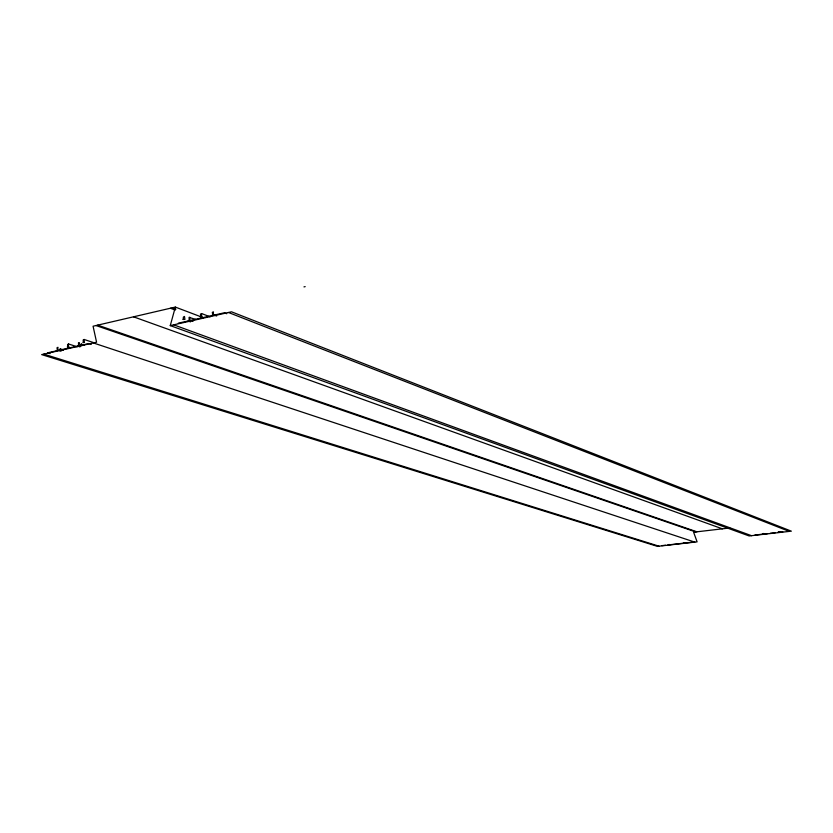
<?xml version="1.0" encoding="UTF-8"?>
<svg xmlns="http://www.w3.org/2000/svg" width="833" height="833" viewBox="0 0 833 833"><rect width="100%" height="100%" fill="white"/><g stroke="black" fill="none" stroke-linecap="round" stroke-linejoin="round"><path stroke-width="1.25" d="M211.697 315.645L212.811 314.791L212.321 312.406L213.425 311.844L213.175 314.707L216.684 315.999M79.822 345.57L78.864 345.226L79.468 342.717L78.489 342.644L78.531 345.299L77.521 346.091L79.989 346.892M81.155 345.841L81.519 344.091M82.186 345.518L82.894 344.675L82.863 345.362M56.363 350.86L57.362 350.079L56.988 347.819L57.966 347.299L57.685 350.006L61.101 351.141M59.997 350.61L60.08 348.944L63.381 349.85M60.278 350.547L60.361 348.881M61.017 350.287L61.059 349.6L62.933 349.631M61.725 349.454L62.506 350.391L62.548 349.714M170.265 325.609L231.491 311.802L791.35 531.162L749.138 535.952L170.265 325.609L175.336 307.085L203.314 317.685M668.878 544.511L668.191 544.928M684.185 542.772L683.497 543.189M778.709 531.985L777.97 532.412M175.336 307.085L93.077 326.213L96.576 342.217L41.65 354.608L657.414 546.365L697.106 541.856L693.597 532.193L729.791 527.966M84.154 339.479L83.154 340.041L83.394 342.051C81.363 343.196 85.966 342.29 84.05 341.894L84.154 339.479L94.025 342.748M201.586 313.552L200.482 314.156L200.795 316.238C198.577 317.467 203.637 316.457 201.513 316.082L201.586 313.552L210.093 316.8M68.556 343.977L67.567 344.529L67.796 346.518C65.786 347.653 70.336 346.767 68.441 346.372L68.556 343.977L77.219 346.788M195.89 319.487L189.081 317.373L189.174 320.132L188.081 320.976L190.518 321.882M80.624 344.3L83.914 345.216M178.283 323.183L224.348 312.791L226.763 313.729M83.717 344.945L84.487 345.143M303.972 286.885L305.18 286.635M779.157 531.933L780.188 531.818M661.808 545.646L665.536 545.23M668.024 544.949L691.629 542.262M754.896 535.036L767.589 533.599M770.129 533.307L775.211 532.724M777.751 532.443L782.833 531.86M778.959 531.954L779.73 532.214M762.664 533.807L763.434 534.068M684.424 542.741L685.143 543.001M669.118 544.48L669.836 544.74M43.816 354.119L658.986 546.177M50.063 353.619L47.585 352.848L88.839 343.54L91.307 344.352M61.059 349.6L63.464 350.37M81.238 344.154L84.529 345.081M81.624 344.623L83.633 345.279M93.358 342.946L694.795 542.116M97.7 325.141L696.919 531.798M95.982 325.536L695.68 531.943M133.509 316.811L722.388 528.83M173.701 324.839L751.533 535.681M193.037 321.319L189.539 320.049L189.799 317.206M170.411 308.241L175.274 310.063M172.233 307.814L175.888 309.189M228.44 312.49L789.268 531.402M183.145 319.445L184.926 319.424L184.478 316.457L183.395 317.061L183.145 319.445M763.851 533.516L762.851 533.797L763.851 533.516"/></g></svg>
